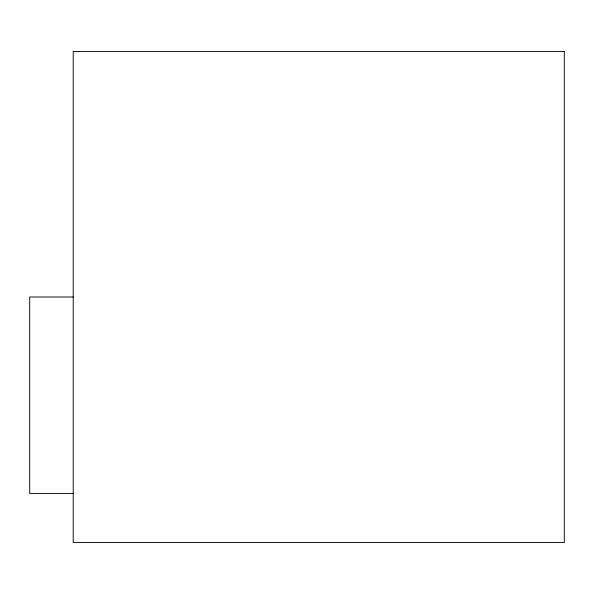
<?xml version="1.0" encoding="UTF-8"?>
<svg xmlns="http://www.w3.org/2000/svg" width="594" height="594" viewBox="0 0 594 594"><rect width="100%" height="100%" fill="white"/><g stroke="black" fill="none" stroke-linecap="round" stroke-linejoin="round"><path stroke-width="0.89" d="M73.21 297L29.7 297L29.7 493.436L73.21 493.436M564.3 51.455L73.21 51.455L73.21 542.545L564.3 542.545L564.3 51.455"/></g></svg>
